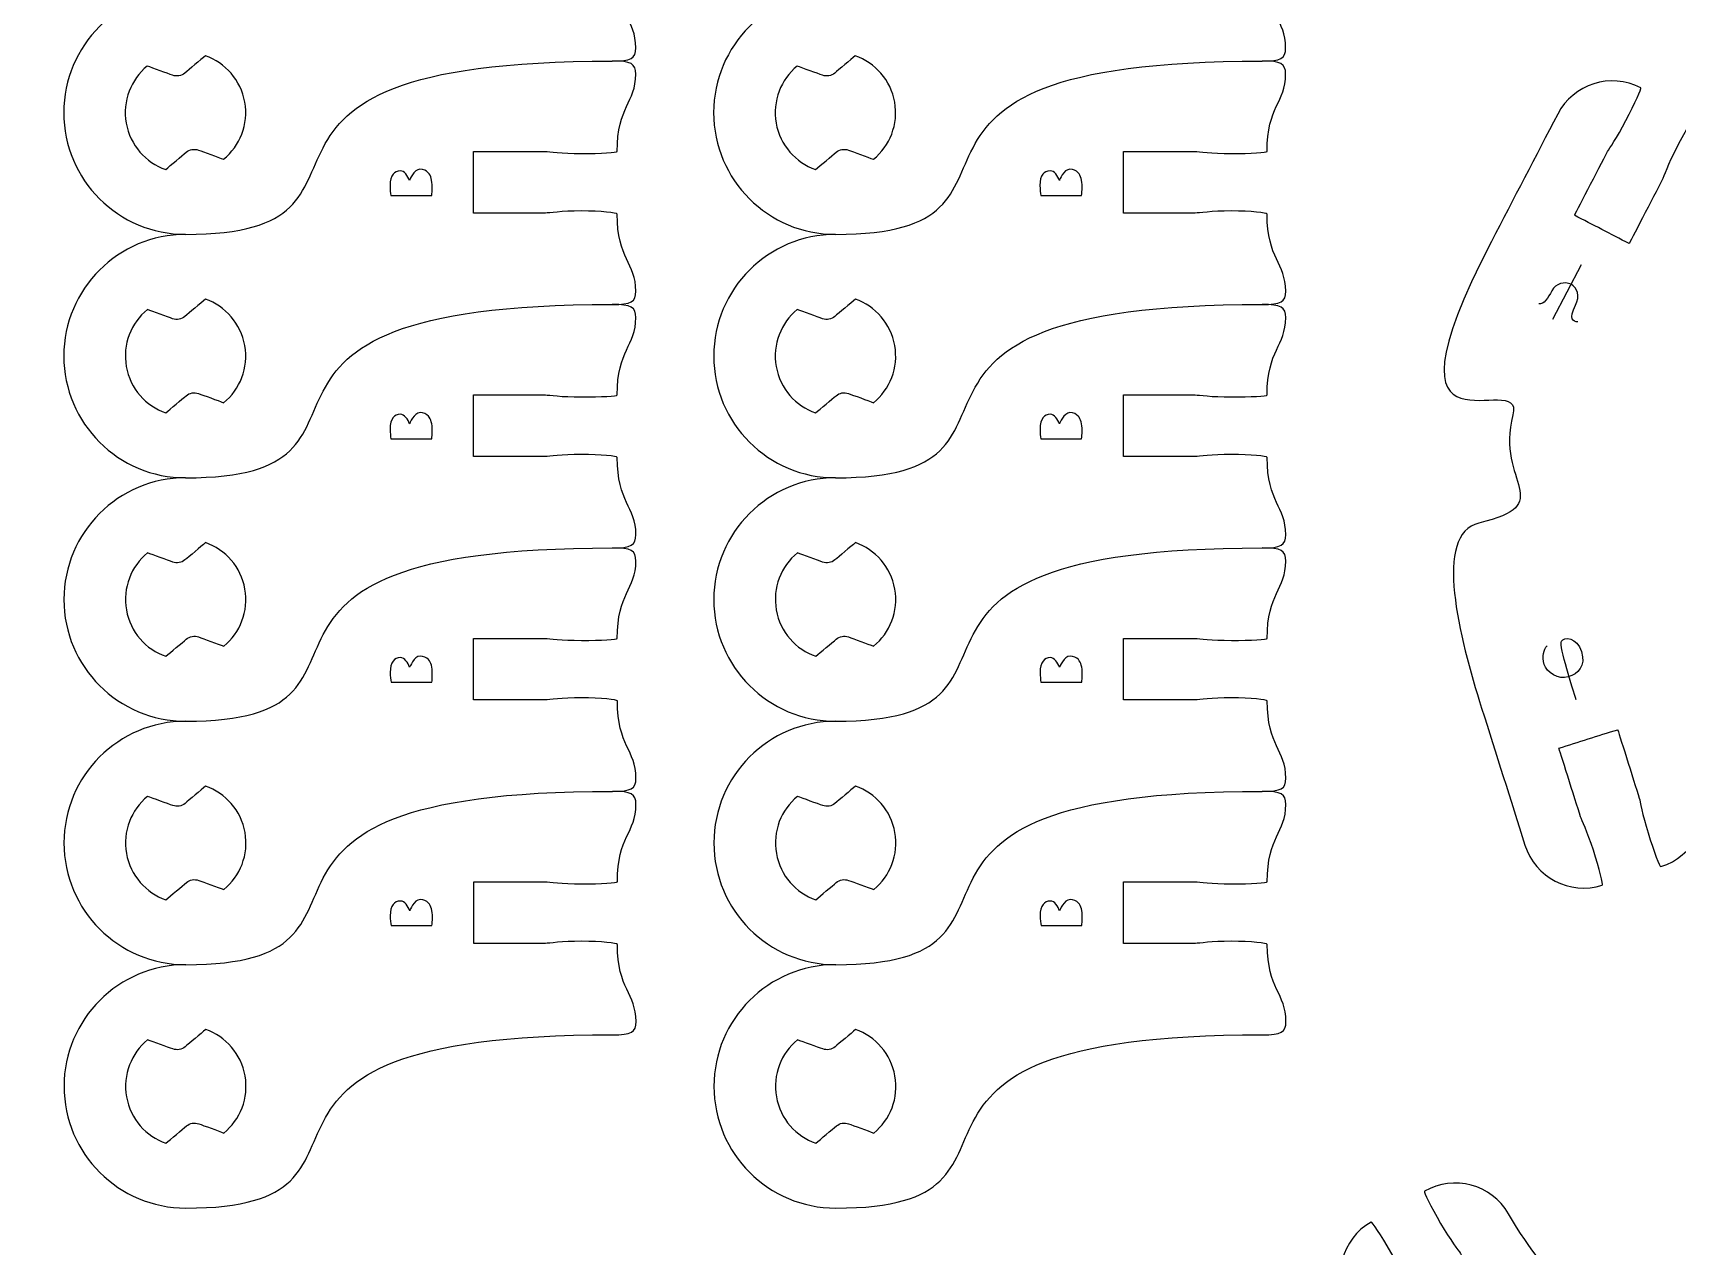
# Model space of a CAD drawing. Extents: x 0 to 300, y 0 to 300.
# Drawn here: x 68.9 to 149, y 188.4 to 247.6 of the extents above; entities that cross this region are included whole.
import ezdxf

# ---------------------------------------------------------------- set-up
doc = ezdxf.new("R2010")
doc.units = 0
doc.header["$MEASUREMENT"] = 0
doc.layers.add('DEFAULT', color=7, linetype='CONTINUOUS')

msp = doc.modelspace()

# ---------------------------------------------------------------- linework, layer by layer
at = {"layer": 'DEFAULT', "color": 250}
msp.add_lwpolyline([(144.31, 236.255), (142.925, 233.593)], dxfattribs=at)
at = {"layer": 'DEFAULT', "color": 1}
for points, knots in [([(295, 0.1), (198.333, 0.1), (101.667, 0.1), (5, 0.1), (2.25, 0.1), (0, 2.35), (0, 5.1), (0, 101.767), (0, 198.433), (0, 295.1), (0, 297.85), (2.25, 300.1), (5, 300.1), (101.667, 300.1), (198.333, 300.1), (295, 300.1), (297.75, 300.1), (300, 297.85), (300, 295.1), (300, 198.433), (300, 101.767), (300, 5.1), (300, 2.35), (297.75, 0.1), (295, 0.1)], [0, 0, 0, 0, 822.047, 822.047, 822.047, 823.047, 823.047, 823.047, 1645.094, 1645.094, 1645.094, 1646.094, 1646.094, 1646.094, 2468.141, 2468.141, 2468.141, 2469.141, 2469.141, 2469.141, 3291.188, 3291.188, 3291.188, 3292.188, 3292.188, 3292.188, 3292.188]), ([(76.294, 249.611), (73.023, 249.611), (70.356, 246.948), (70.36, 243.678), (70.36, 240.404), (73.023, 237.74), (76.297, 237.744), (87.72, 237.748), (75.817, 246.193), (97.09, 246.193), (98.011, 246.193), (98.236, 246.316), (98.236, 246.839), (98.236, 248.232), (97.33, 248.394), (97.33, 250.603), (97.319, 250.663), (96.54, 250.751), (95.58, 250.754), (94.613, 250.751), (94.003, 250.652), (93.827, 250.652), (92.952, 250.652), (90.327, 250.649), (90.327, 250.649), (90.327, 251.649), (90.327, 252.65), (90.327, 253.651), (91.494, 253.651), (92.66, 253.651), (93.827, 253.651), (94.003, 253.651), (94.606, 253.552), (95.58, 253.552), (96.547, 253.552), (97.326, 253.598), (97.326, 253.651), (97.326, 255.863), (98.233, 256.025), (98.233, 257.418), (98.233, 257.937), (98.007, 258.06), (97.086, 258.06)], [0, 0, 0, 0, 1, 1, 1, 2, 2, 2, 3, 3, 3, 4, 4, 4, 5, 5, 5, 6, 6, 6, 7, 7, 7, 8, 8, 8, 16.51, 16.51, 16.51, 26.43, 26.43, 26.43, 27.43, 27.43, 27.43, 28.43, 28.43, 28.43, 29.43, 29.43, 29.43, 30.43, 30.43, 30.43, 30.43]), ([(107.968, 249.611), (104.698, 249.611), (102.031, 246.948), (102.034, 243.678), (102.034, 240.404), (104.698, 237.74), (107.972, 237.744), (119.395, 237.748), (107.492, 246.193), (128.764, 246.193), (129.685, 246.193), (129.911, 246.316), (129.911, 246.839), (129.911, 248.232), (129.004, 248.394), (129.004, 250.603), (128.994, 250.663), (128.214, 250.751), (127.254, 250.754), (126.288, 250.751), (125.678, 250.652), (125.501, 250.652), (124.626, 250.652), (122.002, 250.649), (122.002, 250.649), (122.002, 251.649), (122.002, 252.65), (122.002, 253.651), (123.168, 253.651), (124.335, 253.651), (125.501, 253.651), (125.678, 253.651), (126.281, 253.552), (127.254, 253.552), (128.221, 253.552), (129.001, 253.598), (129.001, 253.651), (129.001, 255.863), (129.907, 256.025), (129.907, 257.418), (129.907, 257.937), (129.682, 258.06), (128.761, 258.06)], [0, 0, 0, 0, 1, 1, 1, 2, 2, 2, 3, 3, 3, 4, 4, 4, 5, 5, 5, 6, 6, 6, 7, 7, 7, 8, 8, 8, 16.51, 16.51, 16.51, 26.43, 26.43, 26.43, 27.43, 27.43, 27.43, 28.43, 28.43, 28.43, 29.43, 29.43, 29.43, 30.43, 30.43, 30.43, 30.43]), ([(76.297, 237.744), (73.027, 237.744), (70.36, 235.081), (70.364, 231.81), (70.364, 228.536), (73.027, 225.873), (76.301, 225.877), (87.724, 225.88), (75.821, 234.326), (97.094, 234.326), (98.014, 234.326), (98.24, 234.449), (98.24, 234.971), (98.24, 236.365), (97.333, 236.527), (97.333, 238.735), (97.323, 238.795), (96.543, 238.883), (95.584, 238.887), (94.617, 238.883), (94.007, 238.785), (93.831, 238.785), (92.955, 238.785), (90.331, 238.781), (90.331, 238.781), (90.331, 239.782), (90.331, 240.783), (90.331, 241.783), (91.497, 241.783), (92.664, 241.783), (93.831, 241.783), (94.007, 241.783), (94.61, 241.685), (95.584, 241.685), (96.55, 241.685), (97.33, 241.73), (97.33, 241.783), (97.33, 243.995), (98.236, 244.157), (98.236, 245.551), (98.236, 246.07), (98.011, 246.193), (97.09, 246.193)], [0, 0, 0, 0, 1, 1, 1, 2, 2, 2, 3, 3, 3, 4, 4, 4, 5, 5, 5, 6, 6, 6, 7, 7, 7, 8, 8, 8, 16.51, 16.51, 16.51, 26.431, 26.431, 26.431, 27.431, 27.431, 27.431, 28.431, 28.431, 28.431, 29.431, 29.431, 29.431, 30.431, 30.431, 30.431, 30.431]), ([(78.149, 241.406), (77.871, 241.508), (77.165, 241.766), (76.925, 241.854), (76.72, 241.928), (76.491, 241.886), (76.325, 241.748), (76.131, 241.582), (75.549, 241.095), (75.327, 240.908), (74.357, 241.244), (73.595, 242.083), (73.404, 243.17), (73.214, 244.249), (73.641, 245.3), (74.431, 245.95), (74.703, 245.851), (75.422, 245.593), (75.662, 245.502), (75.867, 245.431), (76.096, 245.47), (76.262, 245.607), (76.456, 245.773), (77.038, 246.26), (77.264, 246.451), (78.234, 246.108), (78.992, 245.269), (79.183, 244.189), (79.377, 243.106), (78.946, 242.055), (78.149, 241.406)], [1, 1, 1, 1, 2, 2, 2, 3, 3, 3, 4, 4, 4, 5, 5, 5, 6, 6, 6, 7, 7, 7, 8, 8, 8, 9, 9, 9, 10, 10, 10, 11, 11, 11, 11]), ([(107.972, 237.744), (104.702, 237.744), (102.035, 235.081), (102.038, 231.81), (102.038, 228.536), (104.702, 225.873), (107.975, 225.877), (119.398, 225.88), (107.496, 234.326), (128.768, 234.326), (129.689, 234.326), (129.915, 234.449), (129.915, 234.971), (129.915, 236.365), (129.008, 236.527), (129.008, 238.735), (128.997, 238.795), (128.218, 238.883), (127.258, 238.887), (126.292, 238.883), (125.682, 238.785), (125.505, 238.785), (124.63, 238.785), (122.005, 238.781), (122.005, 238.781), (122.005, 239.782), (122.005, 240.783), (122.005, 241.783), (123.172, 241.783), (124.339, 241.783), (125.505, 241.783), (125.682, 241.783), (126.284, 241.685), (127.258, 241.685), (128.225, 241.685), (129.004, 241.73), (129.004, 241.783), (129.004, 243.995), (129.911, 244.157), (129.911, 245.551), (129.911, 246.07), (129.685, 246.193), (128.764, 246.193)], [0, 0, 0, 0, 1, 1, 1, 2, 2, 2, 3, 3, 3, 4, 4, 4, 5, 5, 5, 6, 6, 6, 7, 7, 7, 8, 8, 8, 16.51, 16.51, 16.51, 26.431, 26.431, 26.431, 27.431, 27.431, 27.431, 28.431, 28.431, 28.431, 29.431, 29.431, 29.431, 30.431, 30.431, 30.431, 30.431]), ([(109.824, 241.406), (109.545, 241.508), (108.839, 241.766), (108.6, 241.854), (108.395, 241.928), (108.166, 241.886), (108, 241.748), (107.806, 241.582), (107.224, 241.095), (107.002, 240.908), (106.031, 241.244), (105.269, 242.083), (105.079, 243.17), (104.888, 244.249), (105.315, 245.3), (106.105, 245.95), (106.377, 245.851), (107.097, 245.593), (107.337, 245.502), (107.541, 245.431), (107.771, 245.47), (107.936, 245.607), (108.13, 245.773), (108.712, 246.26), (108.938, 246.451), (109.908, 246.108), (110.667, 245.269), (110.857, 244.189), (111.051, 243.106), (110.621, 242.055), (109.824, 241.406)], [1, 1, 1, 1, 2, 2, 2, 3, 3, 3, 4, 4, 4, 5, 5, 5, 6, 6, 6, 7, 7, 7, 8, 8, 8, 9, 9, 9, 10, 10, 10, 11, 11, 11, 11]), ([(139.943, 237.401), (141.02, 239.471), (142.096, 241.54), (143.173, 243.61), (143.937, 245.082), (145.744, 245.654), (147.216, 244.89), (147.266, 244.865), (146.944, 244.146), (146.498, 243.289), (146.051, 242.429), (145.682, 241.935), (145.601, 241.782), (145.196, 241.007), (143.986, 238.677), (143.986, 238.677), (144.874, 238.216), (145.762, 237.754), (146.65, 237.292), (146.65, 237.292), (147.861, 239.621), (148.265, 240.396), (148.343, 240.549), (148.534, 241.141), (148.98, 241.997), (149.426, 242.854), (149.829, 243.532), (149.881, 243.503), (151.35, 242.74), (151.925, 240.929), (151.157, 239.461), (147.93, 233.248), (151.328, 233.2), (158.331, 233.2), (159.989, 233.197), (161.328, 231.859), (161.328, 230.2), (161.291, 230.142), (160.52, 230.1), (159.577, 230.099), (158.609, 230.099), (158, 230.204), (157.827, 230.203), (156.949, 230.203), (154.326, 230.203), (154.326, 230.203), (154.326, 229.203), (154.326, 228.202), (154.326, 227.202), (154.326, 227.202), (156.949, 227.202), (157.824, 227.202), (157.996, 227.2), (158.607, 227.304), (159.575, 227.303), (160.543, 227.303), (161.329, 227.256), (161.328, 227.198), (161.329, 225.539), (159.986, 224.197), (158.327, 224.197), (157.16, 224.198), (155.993, 224.199), (154.826, 224.201), (152.335, 224.198), (148.051, 217.36), (150.157, 210.685), (150.659, 209.105), (149.784, 207.421), (148.201, 206.923), (148.147, 206.905), (147.867, 207.642), (147.577, 208.563), (147.284, 209.482), (147.199, 210.097), (147.146, 210.262), (146.882, 211.097), (146.094, 213.598), (146.094, 213.598), (145.14, 213.297), (144.186, 212.996), (143.232, 212.695), (143.232, 212.695), (144.019, 210.191), (144.283, 209.356), (144.336, 209.191), (144.617, 208.642), (144.91, 207.719), (145.199, 206.797), (145.395, 206.034), (145.341, 206.016), (143.758, 205.518), (142.074, 206.393), (141.575, 207.973), (140.872, 210.198), (140.168, 212.424), (139.465, 214.649), (138.374, 218.106), (137.078, 223.138), (139.33, 223.671), (143.22, 224.593), (140.12, 225.599), (140.984, 228.939), (141.622, 231.406), (133.929, 225.841), (139.943, 237.401)], [0, 0, 0, 0, 19.837813, 19.837813, 19.837813, 20.837813, 20.837813, 20.837813, 21.837813, 21.837813, 21.837813, 22.837813, 22.837813, 22.837813, 23.837813, 23.837813, 23.837813, 32.351155, 32.351155, 32.351155, 33.351155, 33.351155, 33.351155, 34.351155, 34.351155, 34.351155, 35.351155, 35.351155, 35.351155, 36.351155, 36.351155, 36.351155, 37.351155, 37.351155, 37.351155, 38.361353, 38.361353, 38.361353, 39.361353, 39.361353, 39.361353, 40.361353, 40.361353, 40.361353, 41.361353, 41.361353, 41.361353, 49.869353, 49.869353, 49.869353, 50.869353, 50.869353, 50.869353, 51.869353, 51.869353, 51.869353, 52.869353, 52.869353, 52.869353, 53.869353, 53.869353, 53.869353, 63.792358, 63.792358, 63.792358, 64.792358, 64.792358, 64.792358, 65.792358, 65.792358, 65.792358, 66.792358, 66.792358, 66.792358, 67.792358, 67.792358, 67.792358, 68.792358, 68.792358, 68.792358, 77.300977, 77.300977, 77.300977, 78.300977, 78.300977, 78.300977, 79.300977, 79.300977, 79.300977, 80.300977, 80.300977, 80.300977, 81.300977, 81.300977, 81.300977, 101.147642, 101.147642, 101.147642, 102.147642, 102.147642, 102.147642, 103.147642, 103.147642, 103.147642, 104.147642, 104.147642, 104.147642, 104.147642]), ([(76.301, 225.877), (73.031, 225.877), (70.364, 223.213), (70.367, 219.943), (70.367, 216.669), (73.031, 214.006), (76.304, 214.009), (87.727, 214.013), (75.825, 222.458), (97.097, 222.458), (98.018, 222.458), (98.244, 222.582), (98.244, 223.104), (98.244, 224.497), (97.337, 224.659), (97.337, 226.868), (97.326, 226.928), (96.547, 227.016), (95.587, 227.02), (94.621, 227.016), (94.01, 226.917), (93.834, 226.917), (92.959, 226.917), (90.334, 226.914), (90.334, 226.914), (90.334, 227.914), (90.334, 228.915), (90.334, 229.916), (91.501, 229.916), (92.667, 229.916), (93.834, 229.916), (94.01, 229.916), (94.614, 229.817), (95.587, 229.817), (96.554, 229.817), (97.333, 229.863), (97.333, 229.916), (97.333, 232.128), (98.24, 232.29), (98.24, 233.684), (98.24, 234.202), (98.014, 234.326), (97.094, 234.326)], [0, 0, 0, 0, 1, 1, 1, 2, 2, 2, 3, 3, 3, 4, 4, 4, 5, 5, 5, 6, 6, 6, 7, 7, 7, 8, 8, 8, 16.51, 16.51, 16.51, 26.43, 26.43, 26.43, 27.43, 27.43, 27.43, 28.43, 28.43, 28.43, 29.43, 29.43, 29.43, 30.43, 30.43, 30.43, 30.43]), ([(78.153, 229.538), (77.874, 229.641), (77.169, 229.898), (76.929, 229.986), (76.724, 230.06), (76.495, 230.018), (76.329, 229.881), (76.135, 229.715), (75.553, 229.228), (75.331, 229.041), (74.36, 229.376), (73.598, 230.216), (73.408, 231.302), (73.217, 232.382), (73.644, 233.433), (74.435, 234.082), (74.706, 233.983), (75.426, 233.726), (75.666, 233.634), (75.87, 233.564), (76.1, 233.602), (76.265, 233.74), (76.46, 233.906), (77.042, 234.393), (77.267, 234.583), (78.238, 234.241), (78.996, 233.401), (79.186, 232.322), (79.381, 231.239), (78.95, 230.188), (78.153, 229.538)], [1, 1, 1, 1, 2, 2, 2, 3, 3, 3, 4, 4, 4, 5, 5, 5, 6, 6, 6, 7, 7, 7, 8, 8, 8, 9, 9, 9, 10, 10, 10, 11, 11, 11, 11]), ([(107.975, 225.877), (104.705, 225.877), (102.038, 223.213), (102.042, 219.943), (102.042, 216.669), (104.705, 214.006), (107.979, 214.009), (119.402, 214.013), (107.499, 222.458), (128.772, 222.458), (129.692, 222.458), (129.918, 222.582), (129.918, 223.104), (129.918, 224.497), (129.012, 224.659), (129.012, 226.868), (129.001, 226.928), (128.221, 227.016), (127.262, 227.02), (126.295, 227.016), (125.685, 226.917), (125.508, 226.917), (124.634, 226.917), (122.009, 226.914), (122.009, 226.914), (122.009, 227.914), (122.009, 228.915), (122.009, 229.916), (123.175, 229.916), (124.342, 229.916), (125.508, 229.916), (125.685, 229.916), (126.288, 229.817), (127.262, 229.817), (128.228, 229.817), (129.008, 229.863), (129.008, 229.916), (129.008, 232.128), (129.915, 232.29), (129.915, 233.684), (129.915, 234.202), (129.689, 234.326), (128.768, 234.326)], [0, 0, 0, 0, 1, 1, 1, 2, 2, 2, 3, 3, 3, 4, 4, 4, 5, 5, 5, 6, 6, 6, 7, 7, 7, 8, 8, 8, 16.51, 16.51, 16.51, 26.43, 26.43, 26.43, 27.43, 27.43, 27.43, 28.43, 28.43, 28.43, 29.43, 29.43, 29.43, 30.43, 30.43, 30.43, 30.43]), ([(109.827, 229.538), (109.549, 229.641), (108.843, 229.898), (108.603, 229.986), (108.399, 230.06), (108.169, 230.018), (108.004, 229.881), (107.809, 229.715), (107.227, 229.228), (107.005, 229.041), (106.035, 229.376), (105.273, 230.216), (105.083, 231.302), (104.892, 232.382), (105.319, 233.433), (106.109, 234.082), (106.381, 233.983), (107.1, 233.726), (107.34, 233.634), (107.545, 233.564), (107.774, 233.602), (107.94, 233.74), (108.134, 233.906), (108.716, 234.393), (108.942, 234.583), (109.912, 234.241), (110.671, 233.401), (110.861, 232.322), (111.055, 231.239), (110.625, 230.188), (109.827, 229.538)], [1, 1, 1, 1, 2, 2, 2, 3, 3, 3, 4, 4, 4, 5, 5, 5, 6, 6, 6, 7, 7, 7, 8, 8, 8, 9, 9, 9, 10, 10, 10, 11, 11, 11, 11]), ([(76.304, 214.009), (73.034, 214.009), (70.367, 211.346), (70.371, 208.075), (70.371, 204.802), (73.034, 202.138), (76.308, 202.142), (87.731, 202.145), (75.828, 210.591), (97.101, 210.591), (98.021, 210.591), (98.248, 210.714), (98.248, 211.236), (98.248, 212.63), (97.341, 212.792), (97.341, 215), (97.33, 215.06), (96.55, 215.149), (95.591, 215.152), (94.624, 215.149), (94.014, 215.05), (93.838, 215.05), (92.963, 215.05), (90.338, 215.046), (90.338, 215.046), (90.338, 216.047), (90.338, 217.048), (90.338, 218.048), (91.505, 218.048), (92.671, 218.048), (93.838, 218.048), (94.014, 218.048), (94.617, 217.95), (95.591, 217.95), (96.557, 217.95), (97.337, 217.995), (97.337, 218.048), (97.337, 220.26), (98.244, 220.423), (98.244, 221.816), (98.244, 222.335), (98.018, 222.458), (97.097, 222.458)], [0, 0, 0, 0, 1, 1, 1, 2, 2, 2, 3, 3, 3, 4, 4, 4, 5, 5, 5, 6, 6, 6, 7, 7, 7, 8, 8, 8, 16.51, 16.51, 16.51, 26.431, 26.431, 26.431, 27.431, 27.431, 27.431, 28.431, 28.431, 28.431, 29.431, 29.431, 29.431, 30.431, 30.431, 30.431, 30.431]), ([(78.156, 217.671), (77.878, 217.773), (77.172, 218.031), (76.932, 218.119), (76.728, 218.193), (76.498, 218.151), (76.333, 218.013), (76.139, 217.847), (75.556, 217.361), (75.334, 217.174), (74.364, 217.509), (73.602, 218.348), (73.412, 219.435), (73.221, 220.514), (73.648, 221.566), (74.438, 222.215), (74.71, 222.116), (75.429, 221.858), (75.669, 221.767), (75.874, 221.696), (76.103, 221.735), (76.269, 221.873), (76.463, 222.038), (77.045, 222.525), (77.271, 222.716), (78.241, 222.373), (79, 221.534), (79.19, 220.454), (79.384, 219.371), (78.954, 218.32), (78.156, 217.671)], [1, 1, 1, 1, 2, 2, 2, 3, 3, 3, 4, 4, 4, 5, 5, 5, 6, 6, 6, 7, 7, 7, 8, 8, 8, 9, 9, 9, 10, 10, 10, 11, 11, 11, 11]), ([(107.979, 214.009), (104.709, 214.009), (102.042, 211.346), (102.045, 208.075), (102.045, 204.802), (104.709, 202.138), (107.983, 202.142), (119.406, 202.145), (107.503, 210.591), (128.775, 210.591), (129.696, 210.591), (129.922, 210.714), (129.922, 211.236), (129.922, 212.63), (129.015, 212.792), (129.015, 215), (129.005, 215.06), (128.225, 215.149), (127.265, 215.152), (126.299, 215.149), (125.688, 215.05), (125.512, 215.05), (124.637, 215.05), (122.013, 215.046), (122.013, 215.046), (122.013, 216.047), (122.013, 217.048), (122.013, 218.048), (123.179, 218.048), (124.346, 218.048), (125.512, 218.048), (125.688, 218.048), (126.292, 217.95), (127.265, 217.95), (128.232, 217.95), (129.012, 217.995), (129.012, 218.048), (129.012, 220.26), (129.918, 220.423), (129.918, 221.816), (129.918, 222.335), (129.693, 222.458), (128.772, 222.458)], [0, 0, 0, 0, 1, 1, 1, 2, 2, 2, 3, 3, 3, 4, 4, 4, 5, 5, 5, 6, 6, 6, 7, 7, 7, 8, 8, 8, 16.51, 16.51, 16.51, 26.43, 26.43, 26.43, 27.43, 27.43, 27.43, 28.43, 28.43, 28.43, 29.43, 29.43, 29.43, 30.43, 30.43, 30.43, 30.43]), ([(109.831, 217.671), (109.552, 217.773), (108.847, 218.031), (108.607, 218.119), (108.402, 218.193), (108.173, 218.151), (108.007, 218.013), (107.813, 217.847), (107.231, 217.361), (107.009, 217.174), (106.039, 217.509), (105.277, 218.348), (105.086, 219.435), (104.896, 220.514), (105.323, 221.566), (106.113, 222.215), (106.384, 222.116), (107.104, 221.858), (107.344, 221.767), (107.549, 221.696), (107.778, 221.735), (107.944, 221.873), (108.138, 222.038), (108.72, 222.525), (108.946, 222.716), (109.916, 222.373), (110.674, 221.534), (110.865, 220.454), (111.059, 219.371), (110.628, 218.32), (109.831, 217.671)], [1, 1, 1, 1, 2, 2, 2, 3, 3, 3, 4, 4, 4, 5, 5, 5, 6, 6, 6, 7, 7, 7, 8, 8, 8, 9, 9, 9, 10, 10, 10, 11, 11, 11, 11]), ([(78.16, 205.804), (77.881, 205.906), (77.176, 206.163), (76.936, 206.252), (76.731, 206.326), (76.502, 206.283), (76.336, 206.146), (76.142, 205.98), (75.56, 205.493), (75.338, 205.306), (74.368, 205.641), (73.606, 206.481), (73.415, 207.567), (73.225, 208.647), (73.652, 209.698), (74.442, 210.347), (74.713, 210.249), (75.433, 209.991), (75.673, 209.899), (75.878, 209.829), (76.107, 209.868), (76.273, 210.005), (76.467, 210.171), (77.049, 210.658), (77.275, 210.848), (78.245, 210.506), (79.003, 209.666), (79.194, 208.587), (79.388, 207.504), (78.957, 206.453), (78.16, 205.804)], [1, 1, 1, 1, 2, 2, 2, 3, 3, 3, 4, 4, 4, 5, 5, 5, 6, 6, 6, 7, 7, 7, 8, 8, 8, 9, 9, 9, 10, 10, 10, 11, 11, 11, 11]), ([(109.835, 205.804), (109.556, 205.906), (108.85, 206.163), (108.611, 206.252), (108.406, 206.326), (108.177, 206.283), (108.011, 206.146), (107.817, 205.98), (107.235, 205.493), (107.012, 205.306), (106.042, 205.641), (105.28, 206.481), (105.09, 207.567), (104.899, 208.647), (105.326, 209.698), (106.116, 210.347), (106.388, 210.249), (107.108, 209.991), (107.348, 209.899), (107.552, 209.829), (107.781, 209.868), (107.947, 210.005), (108.141, 210.171), (108.723, 210.658), (108.949, 210.848), (109.919, 210.506), (110.678, 209.666), (110.868, 208.587), (111.062, 207.504), (110.632, 206.453), (109.835, 205.804)], [1, 1, 1, 1, 2, 2, 2, 3, 3, 3, 4, 4, 4, 5, 5, 5, 6, 6, 6, 7, 7, 7, 8, 8, 8, 9, 9, 9, 10, 10, 10, 11, 11, 11, 11]), ([(76.308, 202.142), (73.038, 202.142), (70.371, 199.478), (70.374, 196.208), (70.374, 192.934), (73.038, 190.271), (76.312, 190.274), (87.735, 190.278), (75.832, 198.723), (97.104, 198.723), (98.025, 198.723), (98.251, 198.847), (98.251, 199.369), (98.251, 200.762), (97.344, 200.925), (97.344, 203.133), (97.334, 203.193), (96.554, 203.281), (95.594, 203.285), (94.628, 203.281), (94.018, 203.182), (93.841, 203.182), (92.966, 203.182), (90.342, 203.179), (90.342, 203.179), (90.342, 204.18), (90.342, 205.18), (90.342, 206.181), (91.508, 206.181), (92.675, 206.181), (93.841, 206.181), (94.018, 206.181), (94.621, 206.082), (95.594, 206.082), (96.561, 206.082), (97.341, 206.128), (97.341, 206.181), (97.341, 208.393), (98.247, 208.555), (98.247, 209.949), (98.247, 210.467), (98.022, 210.591), (97.101, 210.591)], [0, 0, 0, 0, 1, 1, 1, 2, 2, 2, 3, 3, 3, 4, 4, 4, 5, 5, 5, 6, 6, 6, 7, 7, 7, 8, 8, 8, 16.51, 16.51, 16.51, 26.43, 26.43, 26.43, 27.43, 27.43, 27.43, 28.43, 28.43, 28.43, 29.43, 29.43, 29.43, 30.43, 30.43, 30.43, 30.43]), ([(107.983, 202.142), (104.712, 202.142), (102.045, 199.478), (102.049, 196.208), (102.049, 192.934), (104.712, 190.271), (107.986, 190.274), (119.409, 190.278), (107.506, 198.723), (128.779, 198.723), (129.7, 198.723), (129.925, 198.847), (129.925, 199.369), (129.925, 200.762), (129.019, 200.925), (129.019, 203.133), (129.008, 203.193), (128.229, 203.281), (127.269, 203.285), (126.302, 203.281), (125.692, 203.182), (125.516, 203.182), (124.641, 203.182), (122.016, 203.179), (122.016, 203.179), (122.016, 204.18), (122.016, 205.18), (122.016, 206.181), (123.183, 206.181), (124.349, 206.181), (125.516, 206.181), (125.692, 206.181), (126.295, 206.082), (127.269, 206.082), (128.236, 206.082), (129.015, 206.128), (129.015, 206.181), (129.015, 208.393), (129.922, 208.555), (129.922, 209.949), (129.922, 210.467), (129.696, 210.591), (128.775, 210.591)], [0, 0, 0, 0, 1, 1, 1, 2, 2, 2, 3, 3, 3, 4, 4, 4, 5, 5, 5, 6, 6, 6, 7, 7, 7, 8, 8, 8, 16.51, 16.51, 16.51, 26.43, 26.43, 26.43, 27.43, 27.43, 27.43, 28.43, 28.43, 28.43, 29.43, 29.43, 29.43, 30.43, 30.43, 30.43, 30.43]), ([(78.164, 193.936), (77.885, 194.038), (77.179, 194.296), (76.94, 194.384), (76.735, 194.458), (76.506, 194.416), (76.34, 194.278), (76.146, 194.112), (75.564, 193.626), (75.342, 193.439), (74.371, 193.774), (73.609, 194.613), (73.419, 195.7), (73.228, 196.779), (73.655, 197.831), (74.445, 198.48), (74.717, 198.381), (75.437, 198.124), (75.677, 198.032), (75.881, 197.961), (76.111, 198), (76.276, 198.138), (76.47, 198.303), (77.052, 198.79), (77.278, 198.981), (78.248, 198.639), (79.007, 197.799), (79.197, 196.719), (79.391, 195.636), (78.961, 194.585), (78.164, 193.936)], [1, 1, 1, 1, 2, 2, 2, 3, 3, 3, 4, 4, 4, 5, 5, 5, 6, 6, 6, 7, 7, 7, 8, 8, 8, 9, 9, 9, 10, 10, 10, 11, 11, 11, 11]), ([(109.838, 193.936), (109.56, 194.038), (108.854, 194.296), (108.614, 194.384), (108.41, 194.458), (108.18, 194.416), (108.014, 194.278), (107.82, 194.112), (107.238, 193.626), (107.016, 193.439), (106.046, 193.774), (105.284, 194.613), (105.093, 195.7), (104.903, 196.779), (105.33, 197.831), (106.12, 198.48), (106.392, 198.381), (107.111, 198.124), (107.351, 198.032), (107.556, 197.961), (107.785, 198), (107.951, 198.138), (108.145, 198.303), (108.727, 198.79), (108.953, 198.981), (109.923, 198.639), (110.681, 197.799), (110.872, 196.719), (111.066, 195.636), (110.636, 194.585), (109.838, 193.936)], [1, 1, 1, 1, 2, 2, 2, 3, 3, 3, 4, 4, 4, 5, 5, 5, 6, 6, 6, 7, 7, 7, 8, 8, 8, 9, 9, 9, 10, 10, 10, 11, 11, 11, 11]), ([(124.097, 161.487), (124.048, 161.463), (123.617, 162.115), (123.134, 162.955), (122.651, 163.791), (122.432, 164.37), (122.344, 164.518), (121.906, 165.276), (120.594, 167.548), (120.594, 167.548), (119.727, 167.048), (118.861, 166.549), (117.994, 166.049), (117.994, 166.049), (119.31, 163.777), (119.747, 163.019), (119.836, 162.867), (120.224, 162.391), (120.711, 161.555), (121.194, 160.715), (121.547, 160.016), (121.497, 159.988), (119.43, 158.792), (117.207, 155.063), (114.717, 158.609), (112.226, 162.154), (103.202, 168.014), (70.168, 171.753), (64.273, 172.42), (52.945, 170.998), (55.147, 167.192), (55.976, 165.756), (55.485, 163.922), (54.05, 163.093), (54.004, 163.064), (53.573, 163.721), (53.09, 164.557), (52.603, 165.393), (52.388, 165.971), (52.3, 166.123), (51.862, 166.878), (50.547, 169.153), (50.547, 169.153), (49.681, 168.652), (48.816, 168.151), (47.95, 167.651), (47.95, 167.651), (49.266, 165.379), (49.703, 164.62), (49.788, 164.468), (50.18, 163.992), (50.663, 163.156), (51.15, 162.317), (51.503, 161.618), (51.453, 161.59), (50.017, 160.761), (48.186, 161.251), (47.354, 162.687), (44.084, 168.345), (29.062, 163.029), (24.73, 147.302), (22.278, 138.388), (34.58, 136.253), (44.507, 134.306), (48.599, 133.505), (51.75, 131.463), (54.053, 129.473), (56.357, 127.48), (52.215, 121.909), (51.033, 124.026), (49.852, 126.143), (49.619, 126.524), (47.629, 125.374), (45.802, 124.315), (46.525, 124.732), (45.033, 123.871), (43.749, 123.126), (46.303, 120.618), (42.877, 118.565), (39.455, 116.508), (33.387, 116.826), (31.962, 119.285), (31.934, 119.331), (32.587, 119.761), (33.426, 120.248), (34.262, 120.731), (34.841, 120.946), (34.989, 121.034), (35.748, 121.472), (38.019, 122.788), (38.019, 122.788), (37.52, 123.653), (37.02, 124.519), (36.52, 125.384), (36.52, 125.384), (34.248, 124.072), (33.49, 123.631), (33.338, 123.546), (32.862, 123.155), (32.026, 122.671), (31.186, 122.185), (30.488, 121.832), (30.459, 121.881), (29.644, 123.328), (25.769, 125.185), (23.991, 127.774), (22.213, 130.362), (13.766, 128.051), (12.267, 130.648), (12.238, 130.694), (12.895, 131.124), (13.731, 131.611), (14.567, 132.094), (15.145, 132.313), (15.297, 132.397), (16.052, 132.838), (18.327, 134.151), (18.327, 134.151), (17.826, 135.016), (17.325, 135.882), (16.825, 136.747), (16.825, 136.747), (14.553, 135.435), (13.794, 134.997), (13.642, 134.909), (13.166, 134.518), (12.33, 134.034), (11.491, 133.551), (10.792, 133.198), (10.764, 133.244), (9.261, 135.841), (14.864, 139.256), (12.852, 144.593), (10.943, 149.656), (9.173, 149.535), (8.178, 152.368), (8.16, 152.421), (8.883, 152.721), (9.797, 153.042), (10.711, 153.363), (11.318, 153.469), (11.48, 153.529), (12.305, 153.818), (14.785, 154.686), (14.785, 154.686), (14.454, 155.63), (14.122, 156.574), (13.791, 157.519), (13.791, 157.519), (11.314, 156.647), (10.489, 156.358), (10.323, 156.302), (9.783, 156.005), (8.869, 155.684), (7.956, 155.363), (7.204, 155.145), (7.187, 155.197), (5.197, 160.86), (12.379, 163.681), (16.67, 165.178), (20.961, 166.676), (24.699, 170.836), (24.73, 173.838), (24.73, 173.891), (25.513, 173.93), (26.48, 173.916), (27.45, 173.905), (28.057, 173.799), (28.23, 173.799), (29.105, 173.789), (31.729, 173.757), (31.729, 173.757), (31.741, 174.758), (31.753, 175.759), (31.765, 176.759), (31.765, 176.759), (29.14, 176.787), (28.265, 176.798), (28.089, 176.798), (27.478, 176.706), (26.512, 176.717), (25.549, 176.727), (24.766, 176.78), (24.766, 176.837), (24.829, 182.647), (32.513, 180.616), (37.505, 180.7), (42.496, 180.785), (53.517, 182.795), (54.043, 184.369), (54.064, 184.418), (54.812, 184.185), (55.718, 183.843), (56.621, 183.504), (57.158, 183.197), (57.32, 183.134), (58.138, 182.827), (60.594, 181.899), (60.594, 181.899), (60.946, 182.835), (61.299, 183.771), (61.652, 184.707), (61.652, 184.707), (59.197, 185.632), (58.378, 185.942), (58.212, 186.002), (57.609, 186.125), (56.703, 186.464), (55.799, 186.806), (55.083, 187.124), (55.101, 187.177), (57.218, 192.789), (65.268, 187.21), (70.126, 184.851), (73.737, 183.097), (85.405, 179.726), (86.505, 181.007), (86.54, 181.049), (87.161, 180.573), (87.895, 179.941), (88.629, 179.313), (89.028, 178.841), (89.158, 178.728), (89.825, 178.156), (91.814, 176.449), (91.814, 176.449), (92.466, 177.207), (93.117, 177.966), (93.769, 178.724), (93.769, 178.724), (91.776, 180.435), (91.112, 181.003), (90.982, 181.116), (90.453, 181.437), (89.719, 182.069), (88.985, 182.696), (88.421, 183.24), (88.456, 183.282), (92.365, 187.836), (96.267, 181.308), (103.993, 177.38), (111.719, 173.453), (118.64, 177.832), (124.122, 169.284), (125.939, 166.451), (127.974, 163.731), (124.097, 161.487)], [1, 1, 1, 1, 2, 2, 2, 3, 3, 3, 4, 4, 4, 12.507608, 12.507608, 12.507608, 13.507608, 13.507608, 13.507608, 14.507608, 14.507608, 14.507608, 15.507608, 15.507608, 15.507608, 16.507608, 16.507608, 16.507608, 17.507608, 17.507608, 17.507608, 18.507608, 18.507608, 18.507608, 19.507608, 19.507608, 19.507608, 20.507608, 20.507608, 20.507608, 21.507608, 21.507608, 21.507608, 22.507608, 22.507608, 22.507608, 31.01156, 31.01156, 31.01156, 32.01156, 32.01156, 32.01156, 33.01156, 33.01156, 33.01156, 34.01156, 34.01156, 34.01156, 35.01156, 35.01156, 35.01156, 36.01156, 36.01156, 36.01156, 37.01156, 37.01156, 37.01156, 38.01156, 38.01156, 38.01156, 39.01156, 39.01156, 39.01156, 40.01156, 40.01156, 40.01156, 41.01156, 41.01156, 41.01156, 42.01156, 42.01156, 42.01156, 43.01156, 43.01156, 43.01156, 44.01156, 44.01156, 44.01156, 45.01156, 45.01156, 45.01156, 46.01156, 46.01156, 46.01156, 54.510507, 54.510507, 54.510507, 55.510507, 55.510507, 55.510507, 56.510507, 56.510507, 56.510507, 57.510507, 57.510507, 57.510507, 58.510507, 58.510507, 58.510507, 59.510507, 59.510507, 59.510507, 60.510507, 60.510507, 60.510507, 61.510507, 61.510507, 61.510507, 62.510507, 62.510507, 62.510507, 71.014459, 71.014459, 71.014459, 72.014459, 72.014459, 72.014459, 73.014459, 73.014459, 73.014459, 74.014459, 74.014459, 74.014459, 75.014459, 75.014459, 75.014459, 76.014459, 76.014459, 76.014459, 77.014459, 77.014459, 77.014459, 78.014459, 78.014459, 78.014459, 79.014459, 79.014459, 79.014459, 87.525235, 87.525235, 87.525235, 88.525235, 88.525235, 88.525235, 89.525235, 89.525235, 89.525235, 90.525235, 90.525235, 90.525235, 91.525235, 91.525235, 91.525235, 92.525235, 92.525235, 92.525235, 93.525235, 93.525235, 93.525235, 94.525235, 94.525235, 94.525235, 95.525235, 95.525235, 95.525235, 104.035822, 104.035822, 104.035822, 105.035822, 105.035822, 105.035822, 106.035822, 106.035822, 106.035822, 107.035822, 107.035822, 107.035822, 108.035822, 108.035822, 108.035822, 109.035822, 109.035822, 109.035822, 110.035822, 110.035822, 110.035822, 111.035822, 111.035822, 111.035822, 112.035822, 112.035822, 112.035822, 120.542385, 120.542385, 120.542385, 121.542385, 121.542385, 121.542385, 122.542385, 122.542385, 122.542385, 123.542385, 123.542385, 123.542385, 124.542385, 124.542385, 124.542385, 125.542385, 125.542385, 125.542385, 126.542385, 126.542385, 126.542385, 127.542385, 127.542385, 127.542385, 128.542385, 128.542385, 128.542385, 137.044978, 137.044978, 137.044978, 138.044978, 138.044978, 138.044978, 139.044978, 139.044978, 139.044978, 140.044978, 140.044978, 140.044978, 141.044978, 141.044978, 141.044978, 142.044978, 142.044978, 142.044978, 143.044978, 143.044978, 143.044978, 143.044978]), ([(147.076, 163.469), (147.076, 161.811), (145.736, 160.471), (144.078, 160.471), (144.021, 160.471), (143.975, 161.254), (143.975, 162.221), (143.975, 163.187), (144.078, 163.797), (144.078, 163.97), (144.078, 165.137), (144.078, 166.303), (144.078, 167.47), (143.077, 167.47), (142.076, 167.47), (141.076, 167.47), (141.076, 166.303), (141.076, 165.137), (141.076, 163.97), (141.076, 163.797), (141.178, 163.187), (141.178, 162.221), (141.178, 161.254), (141.132, 160.471), (141.076, 160.471), (139.418, 160.471), (138.077, 161.811), (138.077, 163.473), (138.077, 169.791), (129.476, 170.892), (131.833, 173.88), (134.189, 176.868), (135.071, 181.874), (132.979, 185.497), (132.15, 186.933), (132.641, 188.767), (134.076, 189.596), (134.126, 189.624), (134.556, 188.968), (135.04, 188.129), (135.523, 187.292), (135.742, 186.717), (135.826, 186.566), (136.264, 185.807), (137.576, 183.532), (137.576, 183.532), (138.443, 184.033), (139.309, 184.534), (140.176, 185.035), (140.176, 185.035), (138.864, 187.307), (138.426, 188.065), (138.338, 188.217), (137.946, 188.693), (137.463, 189.529), (136.98, 190.369), (136.627, 191.067), (136.676, 191.095), (138.112, 191.924), (139.943, 191.434), (140.772, 189.998), (142.864, 186.379), (145.143, 185.017), (146.886, 181.563), (148.629, 178.113), (147.076, 168.627), (147.076, 163.469)], [1, 1, 1, 1, 2, 2, 2, 3, 3, 3, 4, 4, 4, 13.92, 13.92, 13.92, 22.43, 22.43, 22.43, 32.35, 32.35, 32.35, 33.35, 33.35, 33.35, 34.35, 34.35, 34.35, 35.35, 35.35, 35.35, 36.35, 36.35, 36.35, 37.35, 37.35, 37.35, 38.35, 38.35, 38.35, 39.35, 39.35, 39.35, 40.35, 40.35, 40.35, 41.35, 41.35, 41.35, 49.862608, 49.862608, 49.862608, 50.862608, 50.862608, 50.862608, 51.862608, 51.862608, 51.862608, 52.862608, 52.862608, 52.862608, 53.862608, 53.862608, 53.862608, 54.862608, 54.862608, 54.862608, 55.862608, 55.862608, 55.862608, 55.862608])]:
    msp.add_open_spline(points, degree=3, knots=knots, dxfattribs=at)
at = {"layer": 'DEFAULT', "color": 250}
for points, knots in [([(86.304, 239.646), (86.28, 239.76), (86.262, 239.94), (86.262, 240.123), (86.262, 240.384), (86.307, 240.552), (86.409, 240.678), (86.487, 240.782), (86.607, 240.845), (86.766, 240.845), (86.96, 240.845), (87.132, 240.589), (87.21, 240.376), (87.21, 240.376), (87.422, 240.92), (87.722, 240.92), (87.896, 240.92), (88.028, 240.851), (88.127, 240.749), (88.256, 240.609), (88.316, 240.381), (88.316, 240.051), (88.316, 239.871), (88.304, 239.733), (88.292, 239.646), (87.629, 239.646), (86.967, 239.646), (86.304, 239.646)], [5.635, 5.635, 5.635, 5.635, 6.635, 6.635, 6.635, 7.635, 7.635, 7.635, 8.635, 8.635, 8.635, 9.635, 9.635, 9.635, 10.635, 10.635, 10.635, 11.635, 11.635, 11.635, 12.635, 12.635, 12.635, 13.635, 13.635, 13.635, 19.27, 19.27, 19.27, 19.27]), ([(117.979, 239.646), (117.955, 239.76), (117.937, 239.94), (117.937, 240.123), (117.937, 240.384), (117.981, 240.552), (118.083, 240.678), (118.162, 240.782), (118.281, 240.845), (118.44, 240.845), (118.635, 240.845), (118.806, 240.589), (118.884, 240.376), (118.884, 240.376), (119.097, 240.92), (119.397, 240.92), (119.571, 240.92), (119.703, 240.851), (119.801, 240.749), (119.93, 240.609), (119.99, 240.381), (119.99, 240.051), (119.99, 239.871), (119.978, 239.733), (119.966, 239.646), (119.304, 239.646), (118.641, 239.646), (117.979, 239.646)], [5.635, 5.635, 5.635, 5.635, 6.635, 6.635, 6.635, 7.635, 7.635, 7.635, 8.635, 8.635, 8.635, 9.635, 9.635, 9.635, 10.635, 10.635, 10.635, 11.635, 11.635, 11.635, 12.635, 12.635, 12.635, 13.635, 13.635, 13.635, 19.27, 19.27, 19.27, 19.27]), ([(144.15, 233.476), (143.917, 233.486), (143.683, 233.607), (144.041, 234.295), (144.269, 234.734), (144.136, 235.144), (143.82, 235.309), (143.503, 235.474), (143.063, 235.338), (142.884, 234.996), (142.706, 234.653), (142.481, 234.31), (142.255, 234.351)], [0, 0, 0, 0, 1, 1, 1, 2, 2, 2, 3, 3, 3, 4, 4, 4, 4]), ([(86.308, 227.779), (86.284, 227.893), (86.266, 228.073), (86.266, 228.255), (86.266, 228.516), (86.31, 228.684), (86.412, 228.81), (86.491, 228.915), (86.61, 228.978), (86.769, 228.978), (86.964, 228.978), (87.135, 228.721), (87.213, 228.508), (87.213, 228.508), (87.426, 229.053), (87.726, 229.053), (87.9, 229.053), (88.032, 228.984), (88.13, 228.882), (88.26, 228.741), (88.32, 228.513), (88.32, 228.183), (88.32, 228.003), (88.308, 227.866), (88.296, 227.779), (87.633, 227.779), (86.97, 227.779), (86.308, 227.779)], [5.635, 5.635, 5.635, 5.635, 6.635, 6.635, 6.635, 7.635, 7.635, 7.635, 8.635, 8.635, 8.635, 9.635, 9.635, 9.635, 10.635, 10.635, 10.635, 11.635, 11.635, 11.635, 12.635, 12.635, 12.635, 13.635, 13.635, 13.635, 19.27, 19.27, 19.27, 19.27]), ([(117.982, 227.779), (117.958, 227.893), (117.94, 228.073), (117.94, 228.255), (117.94, 228.516), (117.985, 228.684), (118.087, 228.81), (118.165, 228.915), (118.285, 228.978), (118.444, 228.978), (118.639, 228.978), (118.81, 228.721), (118.888, 228.508), (118.888, 228.508), (119.1, 229.053), (119.4, 229.053), (119.574, 229.053), (119.706, 228.984), (119.805, 228.882), (119.934, 228.741), (119.994, 228.513), (119.994, 228.183), (119.994, 228.003), (119.982, 227.866), (119.97, 227.779), (119.307, 227.779), (118.645, 227.779), (117.982, 227.779)], [5.635, 5.635, 5.635, 5.635, 6.635, 6.635, 6.635, 7.635, 7.635, 7.635, 8.635, 8.635, 8.635, 9.635, 9.635, 9.635, 10.635, 10.635, 10.635, 11.635, 11.635, 11.635, 12.635, 12.635, 12.635, 13.635, 13.635, 13.635, 19.27, 19.27, 19.27, 19.27]), ([(144.074, 215.058), (143.923, 215.536), (143.224, 217.665), (143.35, 217.907), (143.477, 218.149), (144.107, 218.108), (144.329, 217.405), (144.551, 216.701), (144.154, 216.317), (143.686, 216.17), (143.217, 216.022), (142.628, 216.397), (142.507, 216.783), (142.385, 217.169), (142.506, 217.516), (142.651, 217.693)], [0, 0, 0, 0, 1, 1, 1, 2, 2, 2, 3, 3, 3, 4, 4, 4, 5, 5, 5, 5]), ([(86.311, 215.911), (86.287, 216.025), (86.269, 216.205), (86.269, 216.388), (86.269, 216.649), (86.314, 216.817), (86.416, 216.943), (86.494, 217.048), (86.614, 217.11), (86.773, 217.11), (86.968, 217.11), (87.139, 216.854), (87.217, 216.641), (87.217, 216.641), (87.43, 217.185), (87.729, 217.185), (87.903, 217.185), (88.035, 217.116), (88.134, 217.014), (88.263, 216.874), (88.323, 216.646), (88.323, 216.316), (88.323, 216.136), (88.311, 215.998), (88.299, 215.911), (87.637, 215.911), (86.974, 215.911), (86.311, 215.911)], [5.635, 5.635, 5.635, 5.635, 6.635, 6.635, 6.635, 7.635, 7.635, 7.635, 8.635, 8.635, 8.635, 9.635, 9.635, 9.635, 10.635, 10.635, 10.635, 11.635, 11.635, 11.635, 12.635, 12.635, 12.635, 13.635, 13.635, 13.635, 19.27, 19.27, 19.27, 19.27]), ([(117.986, 215.911), (117.962, 216.025), (117.944, 216.205), (117.944, 216.388), (117.944, 216.649), (117.989, 216.817), (118.091, 216.943), (118.169, 217.048), (118.288, 217.11), (118.448, 217.11), (118.642, 217.11), (118.813, 216.854), (118.891, 216.641), (118.891, 216.641), (119.104, 217.185), (119.404, 217.185), (119.578, 217.185), (119.71, 217.116), (119.809, 217.014), (119.938, 216.874), (119.998, 216.646), (119.998, 216.316), (119.998, 216.136), (119.986, 215.998), (119.974, 215.911), (119.311, 215.911), (118.648, 215.911), (117.986, 215.911)], [5.635, 5.635, 5.635, 5.635, 6.635, 6.635, 6.635, 7.635, 7.635, 7.635, 8.635, 8.635, 8.635, 9.635, 9.635, 9.635, 10.635, 10.635, 10.635, 11.635, 11.635, 11.635, 12.635, 12.635, 12.635, 13.635, 13.635, 13.635, 19.27, 19.27, 19.27, 19.27]), ([(86.315, 204.044), (86.291, 204.158), (86.273, 204.338), (86.273, 204.52), (86.273, 204.781), (86.318, 204.949), (86.42, 205.075), (86.498, 205.18), (86.618, 205.243), (86.777, 205.243), (86.971, 205.243), (87.142, 204.986), (87.22, 204.773), (87.22, 204.773), (87.433, 205.318), (87.733, 205.318), (87.907, 205.318), (88.039, 205.249), (88.138, 205.147), (88.267, 205.006), (88.327, 204.778), (88.327, 204.448), (88.327, 204.269), (88.315, 204.131), (88.303, 204.044), (87.64, 204.044), (86.978, 204.044), (86.315, 204.044)], [5.635, 5.635, 5.635, 5.635, 6.635, 6.635, 6.635, 7.635, 7.635, 7.635, 8.635, 8.635, 8.635, 9.635, 9.635, 9.635, 10.635, 10.635, 10.635, 11.635, 11.635, 11.635, 12.635, 12.635, 12.635, 13.635, 13.635, 13.635, 19.27, 19.27, 19.27, 19.27]), ([(117.989, 204.044), (117.965, 204.158), (117.947, 204.338), (117.947, 204.52), (117.947, 204.781), (117.992, 204.949), (118.094, 205.075), (118.173, 205.18), (118.292, 205.243), (118.451, 205.243), (118.646, 205.243), (118.817, 204.986), (118.895, 204.773), (118.895, 204.773), (119.108, 205.318), (119.408, 205.318), (119.582, 205.318), (119.713, 205.249), (119.813, 205.147), (119.941, 205.006), (120.001, 204.778), (120.001, 204.448), (120.001, 204.269), (119.989, 204.131), (119.977, 204.044), (119.315, 204.044), (118.652, 204.044), (117.989, 204.044)], [5.635, 5.635, 5.635, 5.635, 6.635, 6.635, 6.635, 7.635, 7.635, 7.635, 8.635, 8.635, 8.635, 9.635, 9.635, 9.635, 10.635, 10.635, 10.635, 11.635, 11.635, 11.635, 12.635, 12.635, 12.635, 13.635, 13.635, 13.635, 19.27, 19.27, 19.27, 19.27])]:
    msp.add_open_spline(points, degree=3, knots=knots, dxfattribs=at)

doc.saveas('drawing.dxf')
